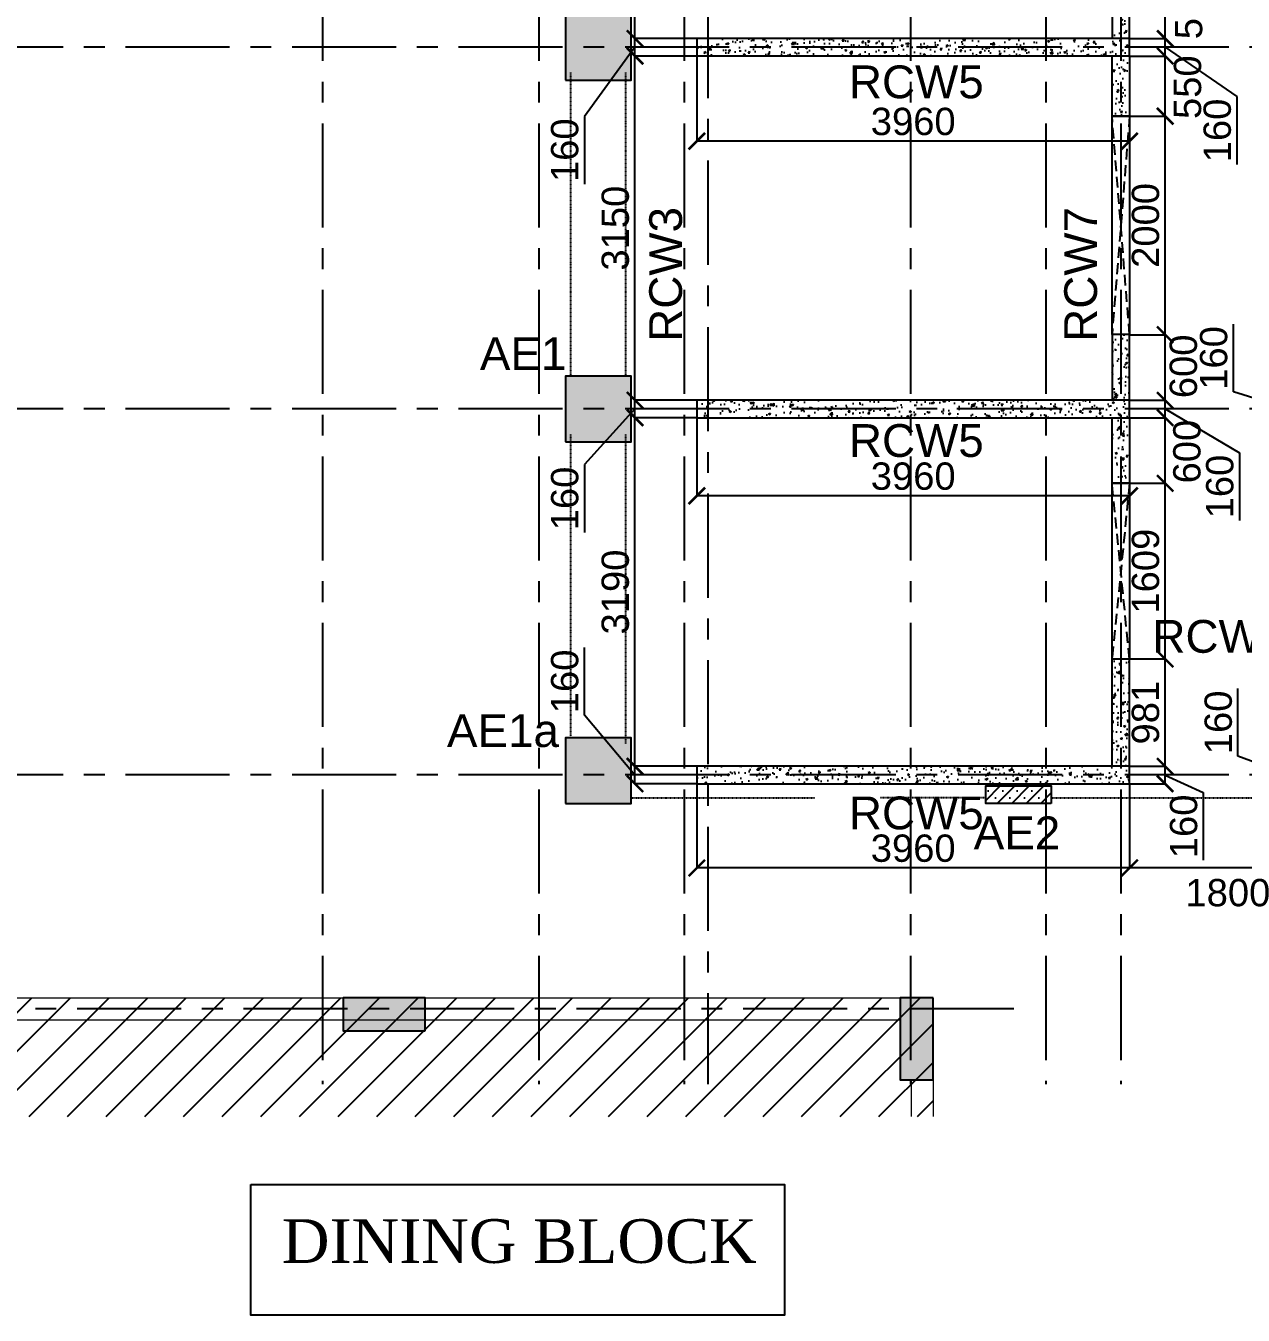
# Model space of a CAD drawing. Header units: inches. Extents: x 207135 to 337634, y -175669 to -89669.
# Drawn here: x 281885 to 293026, y -128637 to -116836 of the extents above; entities that cross this region are included whole.
import ezdxf

# ---------------------------------------------------------------- set-up
doc = ezdxf.new("R2010")
doc.units = ezdxf.units.IN
doc.header["$MEASUREMENT"] = 0
for name, pattern in [('CENTER', [50.8, 31.75, -6.35, 6.35, -6.35]), ('DASHED2', [9.525, 6.35, -3.175]), ('Hidden', [3, 2, -1])]:
    doc.linetypes.add(name, pattern=pattern)
for name, color, linetype in [('1', 8, 'Continuous'), ('1 SHEET', 7, 'Continuous'), ('160 R.C. WALL HAT', 8, 'Continuous'), ('160 R.C.WALL', 6, 'Continuous'), ('160 WALL  OPENING LINE', 1, 'Continuous'), ('160 WALL OPEING', 1, 'Continuous'), ('2', 1, 'Continuous'), ('AR-Column', 40, 'Continuous'), ('AR-Hidden', 251, 'DASHED2'), ('DIM', 251, 'Continuous'), ('GRID', 8, 'CENTER'), ('GRID DIM', 4, 'Continuous'), ('JKEC COL', 6, 'Continuous'), ('JKEC COL HAT', 2, 'Continuous'), ('NON S.WALL HATCH', 8, 'Continuous'), ('SHEAR WALL', 6, 'Continuous'), ('SHEAR WALL NAME', 3, 'Continuous'), ('TEXT-1', 3, 'Continuous')]:
    doc.layers.add(name, color=color, linetype=linetype)
doc.layers.add('BEAMS', color=3, linetype='Continuous', lineweight=0)
doc.styles.add('T200', font='sanss___.ttf', dxfattribs={"height": 250})
doc.styles.add('T300', font='sanss___.ttf', dxfattribs={"height": 350})
doc.styles.add('T400', font='romantic.ttf')
doc.dimstyles.new('T 200', dxfattribs={"dimtxt": 250, "dimasz": 150, "dimexe": 1, "dimexo": 0, "dimgap": 50, "dimtad": 1, "dimdec": 0, "dimdsep": 46, "dimtxsty": 'T200', "dimblk": 'ARCHTICK', "dimcen": 2.5, "dimdle": 1, "dimclrd": 5, "dimclre": 253, "dimclrt": 1, "dimadec": 0, "dimazin": 0, "dimtfac": 1, "dimtdec": 0, "dimtmove": 2, "dimatfit": 3, "dimfxl": 0, "dimarcsym": 0})
pattern_1 = [(50, (2124542.95, 287067.85), (179.315046, -15.688034), [18.75, -206.25]), (355, (2124542.95, 287067.85), (-34.687833, 188.048033), [15, -165]), (100.451444, (2124557.9, 287066.54), (144.627212, 172.359998), [15.935048, -175.285528]), (46.1842, (2124542.95, 287117.85), (266.810333, -41.37982), [28.125, -309.375]), (96.635635, (2124565.19, 287114.4), (233.665486, 243.52965), [23.902586, -262.92844]), (351.184164, (2124542.95, 287117.85), (233.665486, 243.52965), [22.5, -247.5]), (21, (2124567.95, 287105.35), (149.226763, -100.654723), [18.75, -206.25]), (326, (2124567.95, 287105.35), (60.828833, 181.287511), [15, -165]), (71.451445, (2124580.39, 287096.96), (210.055594, 80.632788), [15.935047, -175.285528]), (37.5, (2124542.95, 287067.85), (3.0399638, 83.2234635), [0, -163, 0, -167.5, 0, -165.625]), (7.5, (2124542.95, 287067.85), (65.7673844, 98.602928), [0, -95.5, 0, -159.25, 0, -63.125]), (327.5, (2124487.2, 287067.85), (133.455609, -5.638718), [0, -62.5, 0, -195, 0, -258.75]), (317.5, (2124462.2, 287067.85), (145.796542, 25.0262456), [0, -81.25, 0, -129.5, 0, -183.75])]

# ---------------------------------------------------------------- blocks, each defined once
blk = doc.blocks.new('A$C2EF61270')
at = {"layer": '1'}
h = blk.add_hatch(dxfattribs=at)
h.set_pattern_fill('ANSI31', color=256, scale=2000)
h.set_pattern_definition([(45, (0, -1085.52), (-176.7767, 176.7767), [])])
h.paths.add_polyline_path([(0, 0), (63301, 0), (63301, -1086), (0, -1086)])
at = {"layer": 'JKEC COL HAT', "linetype": 'Continuous', "ltscale": 100}
h = blk.add_hatch(color=256, dxfattribs=at)
h.dxf.hatch_style = 1
h.paths.add_polyline_path([(57901, 0), (57901, -300), (58651, -300), (58651, 0)])
h = blk.add_hatch(color=256, dxfattribs=at)
h.dxf.hatch_style = 1
h.paths.add_polyline_path([(63001, -750), (63301, -750), (63301, 0), (63001, 0)])
at = {"layer": 'BEAMS', "color": 4, "linetype": 'Continuous', "ltscale": 0.01}
for p, q in [((9751, 0), (63001, 0)), ((54501, -200), (63001, -200)), ((63101, -750), (63101, -1086)), ((63301, -750), (63301, -1086))]:
    blk.add_line(p, q, dxfattribs=at)
at = {"layer": 'GRID', "ltscale": 30}
blk.add_line((64039, -100), (-2655, -100), dxfattribs=at)
at = {"layer": 'JKEC COL'}
for points in [[(58651, -300), (58651, 0), (57901, 0), (57901, -300)], [(63301, 0), (63001, 0), (63001, -750), (63301, -750)]]:
    blk.add_lwpolyline(points, close=True, dxfattribs=at)
blk = doc.blocks.new('_ARCHTICK')
at = {"color": 0, "linetype": 'ByBlock', "const_width": 0.15}
blk.add_lwpolyline([(-0.5, -0.5), (0.5, 0.5)], dxfattribs=at)
blk = doc.blocks.new('*D498')
at = {"layer": 'Defpoints', "color": 0}
for p in [(291986, -123773, 15), (293786, -123773, 15), (291986, -124543)]:
    blk.add_point(p, dxfattribs=at)
at = {"layer": 'DIM', "color": 253, "lineweight": -2}
for p, q in [((291986, -123773), (291986, -124544)), ((293786, -123773), (293786, -124544))]:
    blk.add_line(p, q, dxfattribs=at)
at = {"layer": 'DIM', "color": 5, "lineweight": -2}
blk.add_line((293787, -124543), (291985, -124543), dxfattribs=at)
at = {"layer": 'DIM', "color": 5, "lineweight": -2, "xscale": 150, "yscale": 150, "zscale": 150, "rotation": 180}
blk.add_blockref('_ARCHTICK', (291986, -124543), dxfattribs=at)
at = {"layer": 'DIM', "color": 5, "lineweight": -2, "xscale": 150, "yscale": 150, "zscale": 150}
blk.add_blockref('_ARCHTICK', (293786, -124543), dxfattribs=at)
at = {"layer": 'DIM', "color": 1, "insert": (292886, -124771), "char_height": 250, "attachment_point": 5, "style": 'T200'}
blk.add_mtext('1800', dxfattribs=at)
blk = doc.blocks.new('*D499')
at = {"layer": 'Defpoints', "color": 0}
for p in [(288026, -123773, 15), (291986, -123773, 15), (288026, -124543)]:
    blk.add_point(p, dxfattribs=at)
at = {"layer": 'DIM', "color": 253, "lineweight": -2}
for p, q in [((288026, -123773), (288026, -124544)), ((291986, -123773), (291986, -124544))]:
    blk.add_line(p, q, dxfattribs=at)
at = {"layer": 'DIM', "color": 5, "lineweight": -2}
blk.add_line((291987, -124543), (288025, -124543), dxfattribs=at)
at = {"layer": 'DIM', "color": 5, "lineweight": -2, "xscale": 150, "yscale": 150, "zscale": 150, "rotation": 180}
blk.add_blockref('_ARCHTICK', (288026, -124543), dxfattribs=at)
at = {"layer": 'DIM', "color": 5, "lineweight": -2, "xscale": 150, "yscale": 150, "zscale": 150}
blk.add_blockref('_ARCHTICK', (291986, -124543), dxfattribs=at)
at = {"layer": 'DIM', "color": 1, "insert": (290006, -124364), "char_height": 250, "attachment_point": 5, "style": 'T200'}
blk.add_mtext('3960', dxfattribs=at)
blk = doc.blocks.new('*D500')
at = {"layer": 'Defpoints', "color": 0}
for p in [(293440, -123613), (293786, -123613, 15), (293786, -123773, 15)]:
    blk.add_point(p, dxfattribs=at)
at = {"layer": 'DIM', "color": 5, "lineweight": -2}
for p, q in [((292978, -123521), (292978, -122900)), ((293440, -123693), (292978, -123521)), ((293440, -123774), (293440, -123612))]:
    blk.add_line(p, q, dxfattribs=at)
at = {"layer": 'DIM', "color": 253, "lineweight": -2}
for p, q in [((293786, -123613), (293439, -123613)), ((293786, -123773), (293439, -123773))]:
    blk.add_line(p, q, dxfattribs=at)
at = {"layer": 'DIM', "color": 5, "lineweight": -2, "xscale": 150, "yscale": 150, "zscale": 150}
for p, rotation in [((293440, -123613), 90), ((293440, -123773), 270)]:
    blk.add_blockref('_ARCHTICK', p, dxfattribs=dict(at, rotation=rotation))
at = {"layer": 'DIM', "color": 1, "insert": (292799, -123211), "char_height": 250, "attachment_point": 5, "rotation": 90, "style": 'T200'}
blk.add_mtext('160', dxfattribs=at)
blk = doc.blocks.new('*D504')
at = {"layer": 'Defpoints', "color": 0}
for p in [(293440, -120263), (293786, -120263, 15), (293786, -120423, 15)]:
    blk.add_point(p, dxfattribs=at)
at = {"layer": 'DIM', "color": 5, "lineweight": -2}
for p, q in [((292936, -120186), (292936, -119566)), ((293440, -120343), (292936, -120186)), ((293440, -120424), (293440, -120262))]:
    blk.add_line(p, q, dxfattribs=at)
at = {"layer": 'DIM', "color": 253, "lineweight": -2}
for p, q in [((293786, -120263), (293439, -120263)), ((293786, -120423), (293439, -120423))]:
    blk.add_line(p, q, dxfattribs=at)
at = {"layer": 'DIM', "color": 5, "lineweight": -2, "xscale": 150, "yscale": 150, "zscale": 150}
for p, rotation in [((293440, -120263), 90), ((293440, -120423), 270)]:
    blk.add_blockref('_ARCHTICK', p, dxfattribs=dict(at, rotation=rotation))
at = {"layer": 'DIM', "color": 1, "insert": (292757, -119876), "char_height": 250, "attachment_point": 5, "rotation": 90, "style": 'T200'}
blk.add_mtext('160', dxfattribs=at)
blk = doc.blocks.new('*D508')
at = {"layer": 'Defpoints', "color": 0}
for p in [(293440, -116953), (293786, -116953, 15), (293786, -117113, 15)]:
    blk.add_point(p, dxfattribs=at)
at = {"layer": 'DIM', "color": 5, "lineweight": -2}
for p, q in [((292968, -116565), (292968, -115945)), ((293440, -117033), (292968, -116565)), ((293440, -117114), (293440, -116952))]:
    blk.add_line(p, q, dxfattribs=at)
at = {"layer": 'DIM', "color": 253, "lineweight": -2}
for p, q in [((293786, -116953), (293439, -116953)), ((293786, -117113), (293439, -117113))]:
    blk.add_line(p, q, dxfattribs=at)
at = {"layer": 'DIM', "color": 5, "lineweight": -2, "xscale": 150, "yscale": 150, "zscale": 150}
for p, rotation in [((293440, -116953), 90), ((293440, -117113), 270)]:
    blk.add_blockref('_ARCHTICK', p, dxfattribs=dict(at, rotation=rotation))
at = {"layer": 'DIM', "color": 1, "insert": (292789, -116255), "char_height": 250, "attachment_point": 5, "rotation": 90, "style": 'T200'}
blk.add_mtext('160', dxfattribs=at)
blk = doc.blocks.new('*D517')
at = {"layer": 'Defpoints', "color": 0}
for p in [(291986, -123613, 15), (292312, -123613), (291986, -123773, 15)]:
    blk.add_point(p, dxfattribs=at)
at = {"layer": 'DIM', "color": 253, "lineweight": -2}
for p, q in [((291986, -123613), (292313, -123613)), ((291986, -123773), (292313, -123773))]:
    blk.add_line(p, q, dxfattribs=at)
at = {"layer": 'DIM', "color": 5, "lineweight": -2}
for p, q in [((292312, -123774), (292312, -123612)), ((292312, -123693), (292661, -123853)), ((292661, -123853), (292661, -124473))]:
    blk.add_line(p, q, dxfattribs=at)
at = {"layer": 'DIM', "color": 5, "lineweight": -2, "xscale": 150, "yscale": 150, "zscale": 150}
for p, rotation in [((292312, -123613), 90), ((292312, -123773), 270)]:
    blk.add_blockref('_ARCHTICK', p, dxfattribs=dict(at, rotation=rotation))
at = {"layer": 'DIM', "color": 1, "insert": (292482, -124163), "char_height": 250, "attachment_point": 5, "rotation": 90, "style": 'T200'}
blk.add_mtext('160', dxfattribs=at)
blk = doc.blocks.new('*D518')
at = {"layer": 'Defpoints', "color": 0}
for p in [(291986, -122631, 15), (292312, -122631), (291986, -123613, 15)]:
    blk.add_point(p, dxfattribs=at)
at = {"layer": 'DIM', "color": 253, "lineweight": -2}
for p, q in [((291986, -122631), (292313, -122631)), ((291986, -123613), (292313, -123613))]:
    blk.add_line(p, q, dxfattribs=at)
at = {"layer": 'DIM', "color": 5, "lineweight": -2}
blk.add_line((292312, -123614), (292312, -122630), dxfattribs=at)
at = {"layer": 'DIM', "color": 5, "lineweight": -2, "xscale": 150, "yscale": 150, "zscale": 150}
for p, rotation in [((292312, -122631), 90), ((292312, -123613), 270)]:
    blk.add_blockref('_ARCHTICK', p, dxfattribs=dict(at, rotation=rotation))
at = {"layer": 'DIM', "color": 1, "insert": (292133, -123122), "char_height": 250, "attachment_point": 5, "rotation": 90, "style": 'T200'}
blk.add_mtext('981', dxfattribs=at)
blk = doc.blocks.new('*D519')
at = {"layer": 'Defpoints', "color": 0}
for p in [(291986, -121023, 15), (292312, -121023), (291986, -122631, 15)]:
    blk.add_point(p, dxfattribs=at)
at = {"layer": 'DIM', "color": 253, "lineweight": -2}
for p, q in [((291986, -121023), (292313, -121023)), ((291986, -122631), (292313, -122631))]:
    blk.add_line(p, q, dxfattribs=at)
at = {"layer": 'DIM', "color": 5, "lineweight": -2}
blk.add_line((292312, -122632), (292312, -121022), dxfattribs=at)
at = {"layer": 'DIM', "color": 5, "lineweight": -2, "xscale": 150, "yscale": 150, "zscale": 150}
for p, rotation in [((292312, -121023), 90), ((292312, -122631), 270)]:
    blk.add_blockref('_ARCHTICK', p, dxfattribs=dict(at, rotation=rotation))
at = {"layer": 'DIM', "color": 1, "insert": (292133, -121827), "char_height": 250, "attachment_point": 5, "rotation": 90, "style": 'T200'}
blk.add_mtext('1609', dxfattribs=at)
blk = doc.blocks.new('*D520')
at = {"layer": 'Defpoints', "color": 0}
for p in [(291986, -120423, 15), (292312, -120423), (291986, -121023, 15)]:
    blk.add_point(p, dxfattribs=at)
at = {"layer": 'DIM', "color": 253, "lineweight": -2}
for p, q in [((291986, -120423), (292313, -120423)), ((291986, -121023), (292313, -121023))]:
    blk.add_line(p, q, dxfattribs=at)
at = {"layer": 'DIM', "color": 5, "lineweight": -2}
blk.add_line((292312, -121024), (292312, -120422), dxfattribs=at)
at = {"layer": 'DIM', "color": 5, "lineweight": -2, "xscale": 150, "yscale": 150, "zscale": 150}
for p, rotation in [((292312, -120423), 90), ((292312, -121023), 270)]:
    blk.add_blockref('_ARCHTICK', p, dxfattribs=dict(at, rotation=rotation))
at = {"layer": 'DIM', "color": 1, "insert": (292512, -120733), "char_height": 250, "attachment_point": 5, "rotation": 90, "style": 'T200'}
blk.add_mtext('600', dxfattribs=at)
blk = doc.blocks.new('*D521')
at = {"layer": 'Defpoints', "color": 0}
for p in [(291986, -120263, 15), (292312, -120263), (291986, -120423, 15)]:
    blk.add_point(p, dxfattribs=at)
at = {"layer": 'DIM', "color": 253, "lineweight": -2}
for p, q in [((291986, -120263), (292313, -120263)), ((291986, -120423), (292313, -120423))]:
    blk.add_line(p, q, dxfattribs=at)
at = {"layer": 'DIM', "color": 5, "lineweight": -2}
for p, q in [((292312, -120424), (292312, -120262)), ((292312, -120343), (292992, -120743)), ((292992, -120743), (292992, -121363))]:
    blk.add_line(p, q, dxfattribs=at)
at = {"layer": 'DIM', "color": 5, "lineweight": -2, "xscale": 150, "yscale": 150, "zscale": 150}
for p, rotation in [((292312, -120263), 90), ((292312, -120423), 270)]:
    blk.add_blockref('_ARCHTICK', p, dxfattribs=dict(at, rotation=rotation))
at = {"layer": 'DIM', "color": 1, "insert": (292813, -121053), "char_height": 250, "attachment_point": 5, "rotation": 90, "style": 'T200'}
blk.add_mtext('160', dxfattribs=at)
blk = doc.blocks.new('*D522')
at = {"layer": 'Defpoints', "color": 0}
for p in [(291986, -119663, 15), (292312, -119663), (291986, -120263, 15)]:
    blk.add_point(p, dxfattribs=at)
at = {"layer": 'DIM', "color": 253, "lineweight": -2}
for p, q in [((291986, -119663), (292313, -119663)), ((291986, -120263), (292313, -120263))]:
    blk.add_line(p, q, dxfattribs=at)
at = {"layer": 'DIM', "color": 5, "lineweight": -2}
blk.add_line((292312, -120264), (292312, -119662), dxfattribs=at)
at = {"layer": 'DIM', "color": 5, "lineweight": -2, "xscale": 150, "yscale": 150, "zscale": 150}
for p, rotation in [((292312, -119663), 90), ((292312, -120263), 270)]:
    blk.add_blockref('_ARCHTICK', p, dxfattribs=dict(at, rotation=rotation))
at = {"layer": 'DIM', "color": 1, "insert": (292480, -119953), "char_height": 250, "attachment_point": 5, "rotation": 90, "style": 'T200'}
blk.add_mtext('600', dxfattribs=at)
blk = doc.blocks.new('*D523')
at = {"layer": 'Defpoints', "color": 0}
for p in [(291986, -117663, 15), (292312, -117663), (291986, -119663, 15)]:
    blk.add_point(p, dxfattribs=at)
at = {"layer": 'DIM', "color": 253, "lineweight": -2}
for p, q in [((291986, -117663), (292313, -117663)), ((291986, -119663), (292313, -119663))]:
    blk.add_line(p, q, dxfattribs=at)
at = {"layer": 'DIM', "color": 5, "lineweight": -2}
blk.add_line((292312, -119664), (292312, -117662), dxfattribs=at)
at = {"layer": 'DIM', "color": 5, "lineweight": -2, "xscale": 150, "yscale": 150, "zscale": 150}
for p, rotation in [((292312, -117663), 90), ((292312, -119663), 270)]:
    blk.add_blockref('_ARCHTICK', p, dxfattribs=dict(at, rotation=rotation))
at = {"layer": 'DIM', "color": 1, "insert": (292133, -118663), "char_height": 250, "attachment_point": 5, "rotation": 90, "style": 'T200'}
blk.add_mtext('2000', dxfattribs=at)
blk = doc.blocks.new('*D524')
at = {"layer": 'Defpoints', "color": 0}
for p in [(291986, -117113, 15), (292312, -117113), (291986, -117663, 15)]:
    blk.add_point(p, dxfattribs=at)
at = {"layer": 'DIM', "color": 253, "lineweight": -2}
for p, q in [((291986, -117113), (292313, -117113)), ((291986, -117663), (292313, -117663))]:
    blk.add_line(p, q, dxfattribs=at)
at = {"layer": 'DIM', "color": 5, "lineweight": -2}
blk.add_line((292312, -117664), (292312, -117112), dxfattribs=at)
at = {"layer": 'DIM', "color": 5, "lineweight": -2, "xscale": 150, "yscale": 150, "zscale": 150}
for p, rotation in [((292312, -117113), 90), ((292312, -117663), 270)]:
    blk.add_blockref('_ARCHTICK', p, dxfattribs=dict(at, rotation=rotation))
at = {"layer": 'DIM', "color": 1, "insert": (292518, -117398), "char_height": 250, "attachment_point": 5, "rotation": 90, "style": 'T200'}
blk.add_mtext('550', dxfattribs=at)
blk = doc.blocks.new('*D525')
at = {"layer": 'Defpoints', "color": 0}
for p in [(291986, -116953, 15), (292312, -116953), (291986, -117113, 15)]:
    blk.add_point(p, dxfattribs=at)
at = {"layer": 'DIM', "color": 253, "lineweight": -2}
for p, q in [((291986, -116953), (292313, -116953)), ((291986, -117113), (292313, -117113))]:
    blk.add_line(p, q, dxfattribs=at)
at = {"layer": 'DIM', "color": 5, "lineweight": -2}
for p, q in [((292312, -117114), (292312, -116952)), ((292312, -117033), (292969, -117484)), ((292969, -117484), (292969, -118104))]:
    blk.add_line(p, q, dxfattribs=at)
at = {"layer": 'DIM', "color": 5, "lineweight": -2, "xscale": 150, "yscale": 150, "zscale": 150}
for p, rotation in [((292312, -116953), 90), ((292312, -117113), 270)]:
    blk.add_blockref('_ARCHTICK', p, dxfattribs=dict(at, rotation=rotation))
at = {"layer": 'DIM', "color": 1, "insert": (292790, -117794), "char_height": 250, "attachment_point": 5, "rotation": 90, "style": 'T200'}
blk.add_mtext('160', dxfattribs=at)
blk = doc.blocks.new('*D526')
at = {"layer": 'Defpoints', "color": 0}
for p in [(291986, -116403, 15), (292312, -116403), (291986, -116953, 15)]:
    blk.add_point(p, dxfattribs=at)
at = {"layer": 'DIM', "color": 253, "lineweight": -2}
for p, q in [((291986, -116403), (292313, -116403)), ((291986, -116953), (292313, -116953))]:
    blk.add_line(p, q, dxfattribs=at)
at = {"layer": 'DIM', "color": 5, "lineweight": -2}
blk.add_line((292312, -116954), (292312, -116402), dxfattribs=at)
at = {"layer": 'DIM', "color": 5, "lineweight": -2, "xscale": 150, "yscale": 150, "zscale": 150}
for p, rotation in [((292312, -116403), 90), ((292312, -116953), 270)]:
    blk.add_blockref('_ARCHTICK', p, dxfattribs=dict(at, rotation=rotation))
at = {"layer": 'DIM', "color": 1, "insert": (292528, -116668), "char_height": 250, "attachment_point": 5, "rotation": 90, "style": 'T200'}
blk.add_mtext('550', dxfattribs=at)
blk = doc.blocks.new('*D531')
at = {"layer": 'Defpoints', "color": 0}
for p in [(287460, -123613), (288026, -123613, 15), (288026, -123773, 15)]:
    blk.add_point(p, dxfattribs=at)
at = {"layer": 'DIM', "color": 5, "lineweight": -2}
for p, q in [((286997, -123146), (286997, -122526)), ((287460, -123693), (286997, -123146)), ((287460, -123774), (287460, -123612))]:
    blk.add_line(p, q, dxfattribs=at)
at = {"layer": 'DIM', "color": 253, "lineweight": -2}
for p, q in [((288026, -123613), (287459, -123613)), ((288026, -123773), (287459, -123773))]:
    blk.add_line(p, q, dxfattribs=at)
at = {"layer": 'DIM', "color": 5, "lineweight": -2, "xscale": 150, "yscale": 150, "zscale": 150}
for p, rotation in [((287460, -123613), 90), ((287460, -123773), 270)]:
    blk.add_blockref('_ARCHTICK', p, dxfattribs=dict(at, rotation=rotation))
at = {"layer": 'DIM', "color": 1, "insert": (286818, -122836), "char_height": 250, "attachment_point": 5, "rotation": 90, "style": 'T200'}
blk.add_mtext('160', dxfattribs=at)
blk = doc.blocks.new('*D532')
at = {"layer": 'Defpoints', "color": 0}
for p in [(287460, -120423), (288026, -120423, 15), (288026, -123613, 15)]:
    blk.add_point(p, dxfattribs=at)
at = {"layer": 'DIM', "color": 253, "lineweight": -2}
for p, q in [((288026, -120423), (287459, -120423)), ((288026, -123613), (287459, -123613))]:
    blk.add_line(p, q, dxfattribs=at)
at = {"layer": 'DIM', "color": 5, "lineweight": -2}
blk.add_line((287460, -123614), (287460, -120422), dxfattribs=at)
at = {"layer": 'DIM', "color": 5, "lineweight": -2, "xscale": 150, "yscale": 150, "zscale": 150}
for p, rotation in [((287460, -120423), 90), ((287460, -123613), 270)]:
    blk.add_blockref('_ARCHTICK', p, dxfattribs=dict(at, rotation=rotation))
at = {"layer": 'DIM', "color": 1, "insert": (287281, -122018), "char_height": 250, "attachment_point": 5, "rotation": 90, "style": 'T200'}
blk.add_mtext('3190', dxfattribs=at)
blk = doc.blocks.new('*D533')
at = {"layer": 'Defpoints', "color": 0}
for p in [(287460, -120263), (288026, -120263, 15), (288026, -120423, 15)]:
    blk.add_point(p, dxfattribs=at)
at = {"layer": 'DIM', "color": 5, "lineweight": -2}
for p, q in [((287460, -120343), (286997, -120851)), ((287460, -120424), (287460, -120262)), ((286997, -120851), (286997, -121472))]:
    blk.add_line(p, q, dxfattribs=at)
at = {"layer": 'DIM', "color": 253, "lineweight": -2}
for p, q in [((288026, -120263), (287459, -120263)), ((288026, -120423), (287459, -120423))]:
    blk.add_line(p, q, dxfattribs=at)
at = {"layer": 'DIM', "color": 5, "lineweight": -2, "xscale": 150, "yscale": 150, "zscale": 150}
for p, rotation in [((287460, -120263), 90), ((287460, -120423), 270)]:
    blk.add_blockref('_ARCHTICK', p, dxfattribs=dict(at, rotation=rotation))
at = {"layer": 'DIM', "color": 1, "insert": (286818, -121162), "char_height": 250, "attachment_point": 5, "rotation": 90, "style": 'T200'}
blk.add_mtext('160', dxfattribs=at)
blk = doc.blocks.new('*D534')
at = {"layer": 'Defpoints', "color": 0}
for p in [(287460, -117113), (288026, -117113, 15), (288026, -120263, 15)]:
    blk.add_point(p, dxfattribs=at)
at = {"layer": 'DIM', "color": 253, "lineweight": -2}
for p, q in [((288026, -117113), (287459, -117113)), ((288026, -120263), (287459, -120263))]:
    blk.add_line(p, q, dxfattribs=at)
at = {"layer": 'DIM', "color": 5, "lineweight": -2}
blk.add_line((287460, -120264), (287460, -117112), dxfattribs=at)
at = {"layer": 'DIM', "color": 5, "lineweight": -2, "xscale": 150, "yscale": 150, "zscale": 150}
for p, rotation in [((287460, -117113), 90), ((287460, -120263), 270)]:
    blk.add_blockref('_ARCHTICK', p, dxfattribs=dict(at, rotation=rotation))
at = {"layer": 'DIM', "color": 1, "insert": (287281, -118688), "char_height": 250, "attachment_point": 5, "rotation": 90, "style": 'T200'}
blk.add_mtext('3150', dxfattribs=at)
blk = doc.blocks.new('*D535')
at = {"layer": 'Defpoints', "color": 0}
for p in [(287460, -116953), (288026, -116953, 15), (288026, -117113, 15)]:
    blk.add_point(p, dxfattribs=at)
at = {"layer": 'DIM', "color": 5, "lineweight": -2}
for p, q in [((287460, -117033), (286997, -117665)), ((287460, -117114), (287460, -116952)), ((286997, -117665), (286997, -118285))]:
    blk.add_line(p, q, dxfattribs=at)
at = {"layer": 'DIM', "color": 253, "lineweight": -2}
for p, q in [((288026, -116953), (287459, -116953)), ((288026, -117113), (287459, -117113))]:
    blk.add_line(p, q, dxfattribs=at)
at = {"layer": 'DIM', "color": 5, "lineweight": -2, "xscale": 150, "yscale": 150, "zscale": 150}
for p, rotation in [((287460, -116953), 90), ((287460, -117113), 270)]:
    blk.add_blockref('_ARCHTICK', p, dxfattribs=dict(at, rotation=rotation))
at = {"layer": 'DIM', "color": 1, "insert": (286818, -117975), "char_height": 250, "attachment_point": 5, "rotation": 90, "style": 'T200'}
blk.add_mtext('160', dxfattribs=at)
blk = doc.blocks.new('*D536')
at = {"layer": 'Defpoints', "color": 0}
for p in [(287460, -113803), (287841, -113803, 15), (288026, -116953, 15)]:
    blk.add_point(p, dxfattribs=at)
at = {"layer": 'DIM', "color": 253, "lineweight": -2}
for p, q in [((287841, -113803), (287459, -113803)), ((288026, -116953), (287459, -116953))]:
    blk.add_line(p, q, dxfattribs=at)
at = {"layer": 'DIM', "color": 5, "lineweight": -2}
blk.add_line((287460, -116954), (287460, -113802), dxfattribs=at)
at = {"layer": 'DIM', "color": 5, "lineweight": -2, "xscale": 150, "yscale": 150, "zscale": 150}
for p, rotation in [((287460, -113803), 90), ((287460, -116953), 270)]:
    blk.add_blockref('_ARCHTICK', p, dxfattribs=dict(at, rotation=rotation))
at = {"layer": 'DIM', "color": 1, "insert": (287281, -115378), "char_height": 250, "attachment_point": 5, "rotation": 90, "style": 'T200'}
blk.add_mtext('3150', dxfattribs=at)
blk = doc.blocks.new('*D572')
at = {"layer": 'Defpoints', "color": 0}
for p in [(288026, -120423, 15), (291986, -120423, 15), (288026, -121138)]:
    blk.add_point(p, dxfattribs=at)
at = {"layer": 'DIM', "color": 253, "lineweight": -2}
for p, q in [((288026, -120423), (288026, -121139)), ((291986, -120423), (291986, -121139))]:
    blk.add_line(p, q, dxfattribs=at)
at = {"layer": 'DIM', "color": 5, "lineweight": -2}
blk.add_line((291987, -121138), (288025, -121138), dxfattribs=at)
at = {"layer": 'DIM', "color": 5, "lineweight": -2, "xscale": 150, "yscale": 150, "zscale": 150, "rotation": 180}
blk.add_blockref('_ARCHTICK', (288026, -121138), dxfattribs=at)
at = {"layer": 'DIM', "color": 5, "lineweight": -2, "xscale": 150, "yscale": 150, "zscale": 150}
blk.add_blockref('_ARCHTICK', (291986, -121138), dxfattribs=at)
at = {"layer": 'DIM', "color": 1, "insert": (290006, -120959), "char_height": 250, "attachment_point": 5, "style": 'T200'}
blk.add_mtext('3960', dxfattribs=at)
blk = doc.blocks.new('*D573')
at = {"layer": 'Defpoints', "color": 0}
for p in [(288026, -117113, 15), (291986, -117113, 15), (288026, -117892)]:
    blk.add_point(p, dxfattribs=at)
at = {"layer": 'DIM', "color": 253, "lineweight": -2}
for p, q in [((288026, -117113), (288026, -117893)), ((291986, -117113), (291986, -117893))]:
    blk.add_line(p, q, dxfattribs=at)
at = {"layer": 'DIM', "color": 5, "lineweight": -2}
blk.add_line((291987, -117892), (288025, -117892), dxfattribs=at)
at = {"layer": 'DIM', "color": 5, "lineweight": -2, "xscale": 150, "yscale": 150, "zscale": 150, "rotation": 180}
blk.add_blockref('_ARCHTICK', (288026, -117892), dxfattribs=at)
at = {"layer": 'DIM', "color": 5, "lineweight": -2, "xscale": 150, "yscale": 150, "zscale": 150}
blk.add_blockref('_ARCHTICK', (291986, -117892), dxfattribs=at)
at = {"layer": 'DIM', "color": 1, "insert": (290006, -117713), "char_height": 250, "attachment_point": 5, "style": 'T200'}
blk.add_mtext('3960', dxfattribs=at)
blk = doc.blocks.new('A$C02A55DAE')
at = {"layer": 'NON S.WALL HATCH'}
h = blk.add_hatch(dxfattribs=at)
h.set_pattern_fill('SACNCR', color=256, scale=1000)
h.set_pattern_definition([(45, (-132245.64, 75915.45), (-66.29126, 66.29126), []), (45, (-132179.35, 75915.45), (-66.29126, 66.29126), [0, -93.75])])
h.paths.add_polyline_path([(68012, -21790), (68612, -21790), (68612, -21190), (68012, -21190)])
h.paths.add_polyline_path([(68012, -18480), (68612, -18480), (68612, -17880), (68012, -17880)])
h.paths.add_polyline_path([(68012, -15170), (68612, -15170), (68612, -14570), (68012, -14570)])
h.paths.add_polyline_path([(68012, -11500), (68612, -11500), (68612, -11870), (68012, -11870)])
h = blk.add_hatch(dxfattribs=at)
h.set_pattern_fill('SACNCR', color=256, scale=1000)
h.set_pattern_definition([(45, (-132245.64, 74440.45), (-66.29126, 66.29126), []), (45, (-132179.35, 74440.45), (-66.29126, 66.29126), [0, -93.75])])
h.paths.add_polyline_path([(76295, -21790), (75695, -21790), (75695, -21630), (76295, -21630)])
h.paths.add_polyline_path([(72457, -21790), (71857, -21790), (71857, -21630), (72457, -21630)])
at = {"layer": 'AR-Column', "color": 4, "elevation": -29}
for points in [[(68012, -15170), (68612, -15170), (68612, -14570), (68012, -14570)], [(68012, -18480), (68612, -18480), (68612, -17880), (68012, -17880)], [(68012, -21790), (68612, -21790), (68612, -21190), (68012, -21190)], [(72457, -21790), (71857, -21790), (71857, -21630), (72457, -21630)]]:
    blk.add_lwpolyline(points, close=True, dxfattribs=at)
at = {"layer": 'AR-Hidden', "ltscale": 0.009}
for p, q in [((68060, -17870, -29), (68060, -15100, -29)), ((68565, -17870, -29), (68565, -15100, -29)), ((68060, -21174, -29), (68060, -18410, -29)), ((68565, -21244, -29), (68565, -18410, -29)), ((68612, -21740, -29), (70292, -21740, -29)), ((71857, -21740, -29), (70892, -21740, -29)), ((72457, -21740, -29), (75695, -21740, -29))]:
    blk.add_line(p, q, dxfattribs=at)

msp = doc.modelspace()

# ---------------------------------------------------------------- hatches: boundary and pattern name
at = {"layer": '160 R.C. WALL HAT'}
h = msp.add_hatch(dxfattribs=at)
h.set_pattern_fill('AR-CONC', color=256, scale=25)
h.set_pattern_definition(pattern_1)
h.paths.add_polyline_path([(291826, -116402.5), (291986, -116402.5), (291986, -116952.5), (291826, -116952.5)])
h = msp.add_hatch(dxfattribs=at)
h.set_pattern_fill('AR-CONC', color=256, scale=25)
h.set_pattern_definition([(50, (2130317.95, 276077.85), (179.315046, -15.688034), [18.75, -206.25]), (355, (2130317.95, 276077.85), (-34.687833, 188.048033), [15, -165]), (100.451444, (2130332.9, 276076.54), (144.627212, 172.359998), [15.935048, -175.285528]), (46.1842, (2130317.95, 276127.85), (266.810333, -41.37982), [28.125, -309.375]), (96.635635, (2130340.18, 276124.4), (233.665486, 243.52965), [23.902586, -262.92844]), (351.184164, (2130317.95, 276127.85), (233.665486, 243.52965), [22.5, -247.5]), (21, (2130342.95, 276115.35), (149.226763, -100.654723), [18.75, -206.25]), (326, (2130342.95, 276115.35), (60.828833, 181.287511), [15, -165]), (71.451445, (2130355.39, 276106.96), (210.055594, 80.632788), [15.935047, -175.285528]), (37.5, (2130317.95, 276077.85), (3.0399638, 83.2234635), [0, -163, 0, -167.5, 0, -165.625]), (7.5, (2130317.95, 276077.85), (65.7673844, 98.602928), [0, -95.5, 0, -159.25, 0, -63.125]), (327.5, (2130262.2, 276077.85), (133.455609, -5.638718), [0, -62.5, 0, -195, 0, -258.75]), (317.5, (2130237.2, 276077.85), (145.796542, 25.0262456), [0, -81.25, 0, -129.5, 0, -183.75])])
h.paths.add_polyline_path([(291986, -117112.5), (291986, -116952.5), (288026, -116952.5), (288026, -117112.5)])
h = msp.add_hatch(dxfattribs=at)
h.set_pattern_fill('AR-CONC', color=256, scale=25)
h.set_pattern_definition(pattern_1)
h.paths.add_polyline_path([(291826, -117662.5), (291986, -117662.5), (291986, -117112.5), (291826, -117112.5)])
h = msp.add_hatch(dxfattribs=at)
h.set_pattern_fill('AR-CONC', color=256, scale=25)
h.set_pattern_definition(pattern_1)
h.paths.add_polyline_path([(291986, -119662.5), (291826, -119662.5), (291826, -120262.5), (291986, -120262.5)])
h = msp.add_hatch(dxfattribs=at)
h.set_pattern_fill('AR-CONC', color=256, scale=25)
h.set_pattern_definition(pattern_1)
h.paths.add_polyline_path([(291986, -120262.5), (291986, -120422.5), (288026, -120422.5), (288026, -120262.5)])
h = msp.add_hatch(dxfattribs=at)
h.set_pattern_fill('AR-CONC', color=256, scale=25)
h.set_pattern_definition(pattern_1)
h.paths.add_polyline_path([(291826, -120422.5), (291986, -120422.5), (291986, -121022.5), (291826, -121022.5)])
h = msp.add_hatch(dxfattribs=at)
h.set_pattern_fill('AR-CONC', color=256, scale=25)
h.set_pattern_definition(pattern_1)
h.paths.add_polyline_path([(291986, -122631.1), (291826, -122631.1), (291826, -123612.5), (291986, -123612.5)])
h = msp.add_hatch(dxfattribs=at)
h.set_pattern_fill('AR-CONC', color=256, scale=25)
h.set_pattern_definition(pattern_1)
h.paths.add_polyline_path([(291986, -123772.5), (291986, -123612.5), (288026, -123612.5), (288026, -123772.5)])

# ---------------------------------------------------------------- linework, layer by layer
at = {"layer": '160 R.C.WALL'}
msp.add_line((291986, -122631.1, 14.7), (291826, -122631.1, 14.7), dxfattribs=at)
at = {"layer": '160 R.C.WALL', "elevation": 14.7}
for points in [[(291986, -116952.5), (291986, -116402.5), (291826, -116402.5), (291826, -116952.5)], [(291986, -117112.5), (291986, -117662.5), (291826, -117662.5), (291826, -117112.5)], [(291986, -120262.5), (291986, -119662.5), (291826, -119662.5), (291826, -120262.5)], [(291986, -120422.5), (291986, -121022.5), (291826, -121022.5), (291826, -120422.5)]]:
    msp.add_lwpolyline(points, dxfattribs=at)
for points in [[(291986, -117112.5), (291986, -116952.5), (288026, -116952.5), (288026, -117112.5)], [(291986, -120422.5), (291986, -120262.5), (288026, -120262.5), (288026, -120422.5)]]:
    msp.add_lwpolyline(points, close=True, dxfattribs=at)
at = {"layer": '160 WALL  OPENING LINE', "elevation": 14.7}
for points in [[(291986, -119662.5), (291826, -119662.5), (291826, -117662.5), (291986, -117662.5)], [(291986, -122631.1), (291826, -122631.1), (291826, -121022.5), (291986, -121022.5)]]:
    msp.add_lwpolyline(points, close=True, dxfattribs=at)
at = {"layer": '160 WALL OPEING', "linetype": 'Hidden', "ltscale": 50}
for p, q in [((291986, -119662.5, 14.7), (291826, -117662.5, 14.7)), ((291986, -117662.5, 14.7), (291826, -119662.5, 14.7)), ((291986, -122631.1, 14.7), (291826, -121022.5, 14.7)), ((291986, -121022.5, 14.7), (291826, -122631.1, 14.7))]:
    msp.add_line(p, q, dxfattribs=at)
at = {"layer": '2', "elevation": 0}
msp.add_lwpolyline([(283943.2, -127439.8), (288829.4, -127439.8), (288829.4, -128636.5), (283943.2, -128636.5)], close=True, dxfattribs=at)
at = {"layer": 'GRID', "ltscale": 30}
for p, q in [((284601, -94868.8, 14.7), (284601, -126522.9, 14.7)), ((286581, -94868.8, 14.7), (286581, -126522.9, 14.7)), ((287911, -94868.8, 14.7), (287911, -126522.9, 14.7)), ((289980.8, -94868.8, 14.7), (289980.8, -126522.9, 14.7)), ((291221, -94868.8, 14.7), (291221, -126522.9, 14.7)), ((291906, -94868.8, 14.7), (291906, -126522.9, 14.7)), ((288126, -95209.8, 14.7), (288126, -126522.9, 14.7)), ((300513.9, -117032.5, 14.7), (213696.9, -117032.5, 14.7)), ((300513.9, -120342.5, 14.7), (213696.9, -120342.5, 14.7)), ((300513.9, -123692.5, 14.7), (213696.9, -123692.5, 14.7))]:
    msp.add_line(p, q, dxfattribs=at)
at = {"layer": 'SHEAR WALL'}
for p, q in [((291826, -123612.5, 14.7), (291826, -122631.1, 14.7)), ((291986, -123612.5, 14.7), (291986, -122631.1, 14.7))]:
    msp.add_line(p, q, dxfattribs=at)
at = {"layer": 'SHEAR WALL', "elevation": 14.7}
msp.add_lwpolyline([(291986, -123772.5), (291986, -123612.5), (288026, -123612.5), (288026, -123772.5)], close=True, dxfattribs=at)

# ---------------------------------------------------------------- block references
at = {"layer": 'DIM', "color": 1}
msp.add_blockref('A$C02A55DAE', (218812.4, -102162.5, 14.7), dxfattribs=at)
at = {"layer": 'GRID DIM'}
msp.add_blockref('A$C2EF61270', (226887.2, -125732.5, 14.7), dxfattribs=at)

# ---------------------------------------------------------------- texts
at = {"layer": '1 SHEET', "color": 4, "ltscale": 7, "style": 'T400'}
msp.add_text('DINING BLOCK', height=400, dxfattribs=at).set_placement((284228.1, -128157.6, 0))
at = {"layer": 'SHEAR WALL NAME', "ltscale": 7, "style": 'T300'}
for s, p in [('RCW5', (289417.9, -117499.1)), ('RCW5', (289417.9, -120781.7)), ('RCW3', (292195.2, -122574)), ('RCW5', (289417.9, -124189.9))]:
    msp.add_text(s, height=300, dxfattribs=at).set_placement(p)
for s, p in [('RCW3', (287890.4, -119728.3)), ('RCW7', (291688.6, -119728.3))]:
    msp.add_text(s, height=300, rotation=90, dxfattribs=at).set_placement(p)
at = {"layer": 'TEXT-1', "color": 4, "style": 'T300'}
for s, p in [('AE1', (286040.4, -119986.4)), ('AE1a', (285739, -123436.5)), ('AE2', (290560, -124371.6))]:
    msp.add_text(s, height=300, dxfattribs=at).set_placement(p)

# ---------------------------------------------------------------- dimensions: what is measured, and where the dimension line sits
at = {"layer": 'DIM'}
for base, p1, p2, angle, picture, middle in [((287459.7, -113802.5), (288026, -116952.5, 14.7), (287841, -113802.5, 14.7), 90, '*D536', (287280.8, -115377.5)), ((287459.7, -117112.5), (288026, -120262.5, 14.7), (288026, -117112.5, 14.7), 90, '*D534', (287280.8, -118687.5)), ((288026, -117891.7), (291986, -117112.5, 14.7), (288026, -117112.5, 14.7), 180, '*D573', (290006, -117712.7)), ((292311.7, -117662.5), (291986, -119662.5, 14.7), (291986, -117662.5, 14.7), 90, '*D523', (292132.9, -118662.5)), ((287459.7, -120422.5), (288026, -123612.5, 14.7), (288026, -120422.5, 14.7), 90, '*D532', (287280.8, -122017.5)), ((288026, -121137.6), (291986, -120422.5, 14.7), (288026, -120422.5, 14.7), 180, '*D572', (290006, -120958.6)), ((292311.7, -121022.5), (291986, -122631.1, 14.7), (291986, -121022.5, 14.7), 90, '*D519', (292132.7, -121826.8)), ((292311.7, -122631.1), (291986, -123612.5, 14.7), (291986, -122631.1, 14.7), 90, '*D518', (292132.9, -123121.8)), ((288026, -124542.6), (291986, -123772.5, 14.7), (288026, -123772.5, 14.7), 180, '*D499', (290006, -124363.6))]:
    dim = msp.add_linear_dim(base=base, p1=p1, p2=p2, angle=angle, dimstyle='T 200', dxfattribs=at)
    dim.commit()
    dim.dimension.update_dxf_attribs({"geometry": picture, "text_midpoint": middle})
for base, p1, p2, picture, middle in [((293440.4, -116952.5), (293786, -117112.5, 14.7), (293786, -116952.5, 14.7), '*D508', (292968.1, -116515.4)), ((287459.7, -116952.5), (288026, -117112.5, 14.7), (288026, -116952.5, 14.7), '*D535', (286997.4, -117715.1)), ((292311.7, -116952.5), (291986, -117112.5, 14.7), (291986, -116952.5, 14.7), '*D525', (292969.2, -117533.5)), ((293440.4, -120262.5), (293786, -120422.5, 14.7), (293786, -120262.5, 14.7), '*D504', (292935.9, -120136.2)), ((287459.7, -120262.5), (288026, -120422.5, 14.7), (288026, -120262.5, 14.7), '*D533', (286997.4, -120901.5)), ((292311.7, -120262.5), (291986, -120422.5, 14.7), (291986, -120262.5, 14.7), '*D521', (292992.2, -120793)), ((287459.7, -123612.5), (288026, -123772.5, 14.7), (288026, -123612.5, 14.7), '*D531', (286997.4, -123095.9)), ((293440.4, -123612.5), (293786, -123772.5, 14.7), (293786, -123612.5, 14.7), '*D500', (292978.1, -123470.6)), ((292311.7, -123612.5), (291986, -123772.5, 14.7), (291986, -123612.5, 14.7), '*D517', (292660.6, -123902.5))]:
    dim = msp.add_linear_dim(base=base, p1=p1, p2=p2, angle=90, dimstyle='T 200', override={"dimtmove": 1}, dxfattribs=at)
    dim.commit()
    dim.dimension.update_dxf_attribs({"geometry": picture, "text_midpoint": middle, "dimtype": 160})
for base, p1, p2, angle, picture, middle in [((292311.7, -116402.5), (291986, -116952.5, 14.7), (291986, -116402.5, 14.7), 90, '*D526', (292527.6, -116667.5)), ((292311.7, -117112.5), (291986, -117662.5, 14.7), (291986, -117112.5, 14.7), 90, '*D524', (292518.3, -117397.5)), ((292311.7, -119662.5), (291986, -120262.5, 14.7), (291986, -119662.5, 14.7), 90, '*D522', (292479.8, -119952.5)), ((292311.7, -120422.5), (291986, -121022.5, 14.7), (291986, -120422.5, 14.7), 90, '*D520', (292512.5, -120732.5)), ((291986, -124542.6), (293786, -123772.5, 14.7), (291986, -123772.5, 14.7), 180, '*D498', (292886, -124770.8))]:
    dim = msp.add_linear_dim(base=base, p1=p1, p2=p2, angle=angle, dimstyle='T 200', dxfattribs=at)
    dim.commit()
    dim.dimension.update_dxf_attribs({"geometry": picture, "text_midpoint": middle, "dimtype": 160})

doc.saveas('drawing.dxf')
